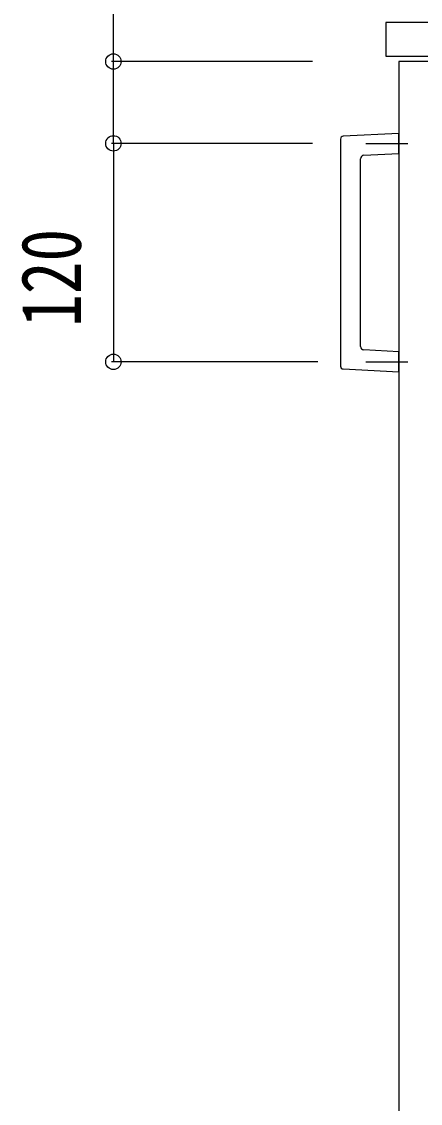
# Model space of a CAD drawing. Units: millimetres, scale not verified. Extents: x -4205 to 4205, y -2970 to 2970.
# Drawn here: x -2096 to -1876, y -1643 to -1049 of the extents above; entities that cross this region are included whole.
import ezdxf
from ezdxf.enums import TextEntityAlignment as Align

# ---------------------------------------------------------------- set-up
doc = ezdxf.new("R2010")
doc.units = ezdxf.units.MM
doc.header["$LTSCALE"] = 20
for name, color, linetype in [('0-3_YKK_12', 2, 'Continuous'), ('0-4_YKK_13', 4, 'Continuous'), ('0-5_YKK_D', 6, 'Continuous')]:
    doc.layers.add(name, color=color, linetype=linetype)
doc.styles.add('ＭＳ ゴシック', font='')
doc.styles.get('ＭＳ ゴシック').set_extended_font_data('MS Gothic')

msp = doc.modelspace()

# ---------------------------------------------------------------- linework, layer by layer
at = {"layer": '0-3_YKK_12'}
for points in [[(-1894.99, -1068), (-1489.99, -1068), (-1489.99, -1049.6), (-1894.99, -1049.6)], [(-1887.99, -1845), (-1869.99, -1845), (-1869.99, -1071), (-1887.99, -1071)]]:
    msp.add_lwpolyline(points, close=True, dxfattribs=at)
at = {"layer": '0-4_YKK_13'}
for p, q in [((-1887.99, -1110.49), (-1918.56, -1112.09)), ((-1887.99, -1121.5), (-1887.99, -1110.49)), ((-1919.99, -1113.59), (-1919.99, -1238.4)), ((-1906.04, -1116), (-1882.89, -1116)), ((-1907.09, -1122.51), (-1887.99, -1121.5)), ((-1908.99, -1227.49), (-1908.99, -1124.5)), ((-1906.04, -1236), (-1882.89, -1236))]:
    msp.add_line(p, q, dxfattribs=at)
msp.add_lwpolyline([(-1918.56, -1239.9), (-1887.99, -1241.5), (-1887.99, -1230.49), (-1907.09, -1229.49)], dxfattribs=at)
for centre, radius, start, end in [((-1918.49, -1113.59), 1.5, 92.7637, 180.21124), ((-1906.99, -1124.5), 2, 93.19527, 179.79522), ((-1906.99, -1227.49), 2, 180.19527, 266.79522), ((-1918.49, -1238.4), 1.5, 179.7637, 267.21124)]:
    msp.add_arc(centre, radius, start, end, dxfattribs=at)
at = {"layer": '0-5_YKK_D'}
for p, q in [((-1935.49, -1071), (-2045.99, -1071)), ((-1935.49, -1116), (-2045.99, -1116)), ((-1935.49, -1116), (-2045.99, -1116)), ((-2044.99, -1116), (-2044.99, -1236)), ((-1932.58, -1236), (-2045.99, -1236))]:
    msp.add_line(p, q, dxfattribs=at)
msp.add_lwpolyline([(-2044.99, -1116), (-2044.99, -1071), (-2044.99, -968.2)], dxfattribs=at)
for centre in [(-2044.99, -1071), (-2044.99, -1116), (-2044.99, -1116), (-2044.99, -1236)]:
    msp.add_circle(centre, 4.25, dxfattribs=at)

# ---------------------------------------------------------------- texts
at = {"layer": '0-5_YKK_D', "style": 'ＭＳ ゴシック', "width": 0.8}
msp.add_text('120', height=32.99, rotation=90, dxfattribs=at).set_placement((-2052.99, -1216.8), align=Align.BOTTOM_LEFT)

doc.saveas('drawing.dxf')
